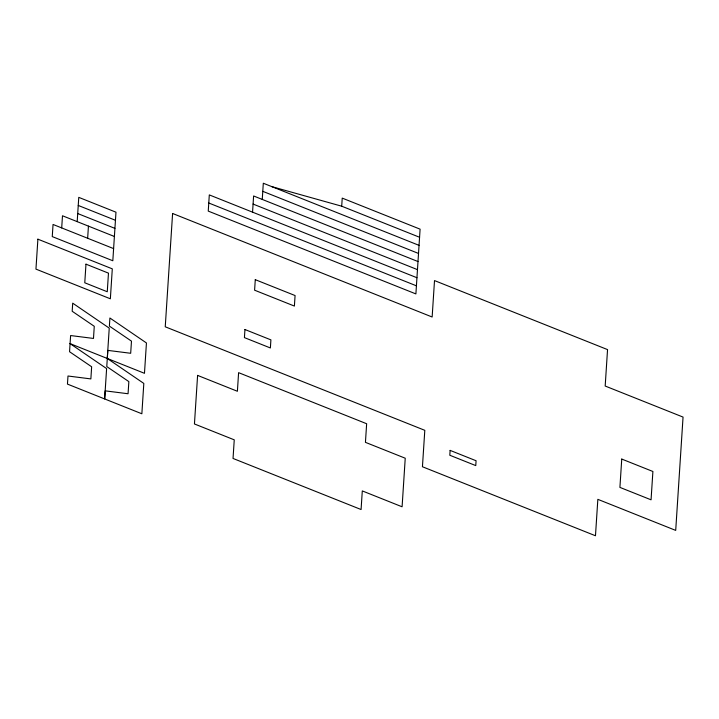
<?xml version="1.0" encoding="UTF-8"?>
<svg xmlns="http://www.w3.org/2000/svg" width="719" height="719" viewBox="0 0 719 719"><rect width="100%" height="100%" fill="white"/><g stroke="black" fill="none" stroke-linecap="round" stroke-linejoin="round"><path stroke-width="1.08" d="M61.699 227.914L62.49 215.772L114.393 236.479M77.194 221.632L78.766 197.357L115.975 212.195L112.82 260.754L52.262 236.596L53.044 224.463L113.611 248.612M87.655 238.259L88.437 226.126M252.558 212.159L253.609 195.972L417.991 261.545M262.255 199.424L263.307 183.237L419.042 245.359M419.563 237.261L341.705 206.2L342.226 198.111L420.094 229.163L415.897 293.918L208.249 211.098L209.301 194.903L416.939 277.732M271.962 186.688L341.705 206.2M262.786 191.335L418.521 253.448M253.079 204.07L417.469 269.634M208.771 203.001L416.418 285.82M78.245 205.445L115.444 220.284M77.715 213.543L114.923 228.381M70.076 343.628L69.563 351.735L91.646 366.771L90.864 378.913L67.99 376.01L67.451 384.099L141.859 413.776L143.818 383.425L107.275 358.466L109.243 328.116L72.7 303.157L72.188 311.264L94.27 326.3L93.488 338.442L70.615 335.548L70.076 343.628L106.619 368.586L104.65 398.937L105.19 390.848L128.063 393.751L128.854 381.609L106.772 366.573L107.814 350.387L130.687 353.281L131.478 341.139L109.387 326.102L109.899 318.005L146.442 342.954L144.474 373.314L70.076 343.628M37.891 239.175L35.95 269.122L110.358 298.798L112.299 268.852L37.891 239.175M85.974 264.161L84.77 282.783L107.266 291.752L108.47 273.139L85.974 264.161M172.596 213.48L165.244 326.794L424.803 430.322L422.439 466.748L595.476 535.763L597.84 499.337L675.707 530.397L683.05 417.083L605.182 386.031L607.546 349.605L434.51 280.581L432.146 317.007L172.596 213.48M197.599 375.399L194.445 423.958L234.25 439.839L233.037 458.452L361.082 509.528L362.295 490.915L402.092 506.787L405.237 458.219L365.441 442.347L366.645 423.734L238.6 372.658L237.396 391.271L197.599 375.399M244.945 329.527L244.424 337.615L270.38 347.969L270.901 339.871L244.945 329.527M255.281 279.673L254.598 290.197L294.395 306.069L295.078 295.545L255.281 279.673M450.13 450.391L449.806 455.244L475.762 465.597L476.077 460.744L450.13 450.391M621.746 459.064L619.913 487.392L651.063 499.813L652.897 471.484L621.746 459.064"/></g></svg>
